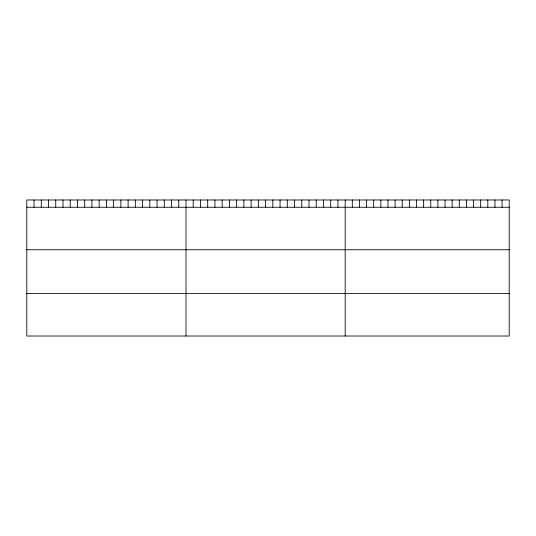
<?xml version="1.0" encoding="UTF-8"?>
<svg xmlns="http://www.w3.org/2000/svg" width="536" height="536" viewBox="0 0 536 536"><rect width="100%" height="100%" fill="white"/><g stroke="black" fill="none" stroke-linecap="round" stroke-linejoin="round"><path stroke-width="0.8" d="M509.2 207.258L509.2 336.018L26.8 336.018L26.8 199.982L509.2 199.982L509.2 207.258L26.8 207.258M26.8 249.749L509.2 249.749M26.8 293.527L509.2 293.527M502.071 199.982L502.071 207.258M494.936 199.982L494.936 207.258M487.807 199.982L487.807 207.258M480.678 199.982L480.678 207.258M473.543 199.982L473.543 207.258M466.414 199.982L466.414 207.258M459.285 199.982L459.285 207.258M452.15 199.982L452.15 207.258M445.021 199.982L445.021 207.258M437.892 199.982L437.892 207.258M430.756 199.982L430.756 207.258M423.628 199.982L423.628 207.258M416.492 199.982L416.492 207.258M409.363 199.982L409.363 207.258M402.235 199.982L402.235 207.258M395.099 199.982L395.099 207.258M387.97 199.982L387.97 207.258M380.841 199.982L380.841 207.258M373.706 199.982L373.706 207.258M366.577 199.982L366.577 207.258M359.448 199.982L359.448 207.258M352.313 199.982L352.313 207.258M345.184 199.982L345.184 336.018M337.948 199.982L337.948 207.258M330.712 199.982L330.712 207.258M323.476 199.982L323.476 207.258M316.24 199.982L316.24 207.258M309.004 199.982L309.004 207.258M301.768 199.982L301.768 207.258M294.532 199.982L294.532 207.258M287.296 199.982L287.296 207.258M280.06 199.982L280.06 207.258M272.824 199.982L272.824 207.258M265.588 199.982L265.588 207.258M258.352 199.982L258.352 207.258M251.116 199.982L251.116 207.258M243.88 199.982L243.88 207.258M236.644 199.982L236.644 207.258M229.408 199.982L229.408 207.258M222.172 199.982L222.172 207.258M214.936 199.982L214.936 207.258M207.7 199.982L207.7 207.258M200.464 199.982L200.464 207.258M193.228 199.982L193.228 207.258M185.992 199.982L185.992 336.018M178.756 199.982L178.756 207.258M171.52 199.982L171.52 207.258M164.284 199.982L164.284 207.258M157.048 199.982L157.048 207.258M149.812 199.982L149.812 207.258M142.576 199.982L142.576 207.258M135.34 199.982L135.34 207.258M128.104 199.982L128.104 207.258M120.868 199.982L120.868 207.258M113.632 199.982L113.632 207.258M106.396 199.982L106.396 207.258M99.16 199.982L99.16 207.258M91.924 199.982L91.924 207.258M84.688 199.982L84.688 207.258M77.452 199.982L77.452 207.258M70.216 199.982L70.216 207.258M62.98 199.982L62.98 207.258M55.744 199.982L55.744 207.258M48.508 199.982L48.508 207.258M41.272 199.982L41.272 207.258M34.036 199.982L34.036 207.258"/></g></svg>
